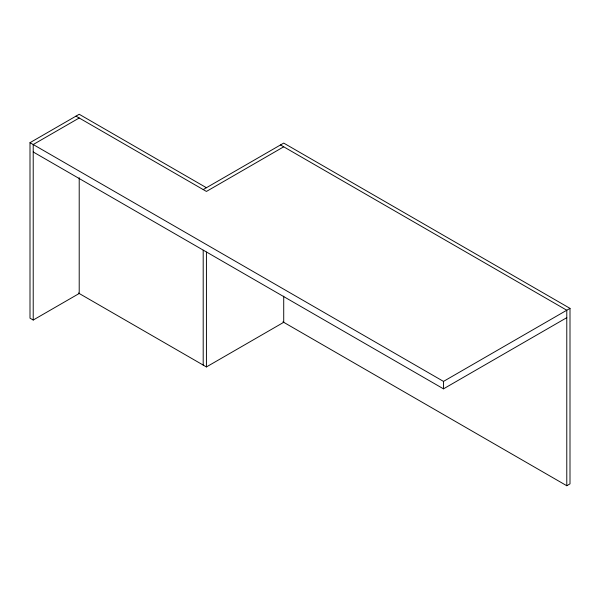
<?xml version="1.0" encoding="UTF-8"?>
<svg xmlns="http://www.w3.org/2000/svg" width="600" height="600" viewBox="0 0 600 600"><rect width="100%" height="100%" fill="white"/><g stroke="black" fill="none" stroke-linecap="round" stroke-linejoin="round"><path stroke-width="0.9" d="M79.207 177.735L79.207 293.483L33.218 320.032L30 318.173L30 142.68L79.207 114.27L206.423 187.718M79.207 117.99L33.218 144.532L33.218 320.032M203.197 189.578L283.718 143.093L570 308.37L570 483.87L566.783 485.73L282.93 321.855M283.718 146.805L206.423 191.438L75.983 116.13M78.412 293.032L206.423 366.938L283.718 322.305L283.718 296.168M30 142.68L443.498 381.405L570 308.37M33.218 151.972L443.498 388.845L566.783 317.67M280.5 144.953L566.783 310.23L566.783 485.73M443.498 381.405L443.498 388.845M206.423 252.112L206.423 366.938M203.197 250.252L203.197 365.077"/></g></svg>
